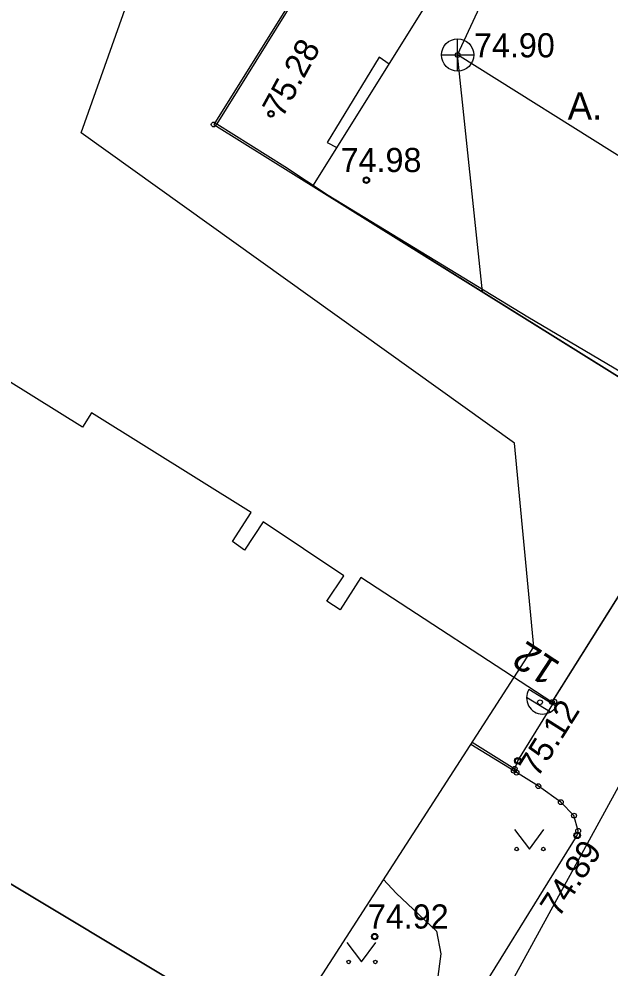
# Model space of a CAD drawing. Extents: x 629558 to 630049, y 6441509 to 6441980.
# Drawn here: x 629715.92 to 629734.27, y 6441823.01 to 6441852.5 of the extents above; entities that cross this region are included whole.
import ezdxf

# ---------------------------------------------------------------- set-up
doc = ezdxf.new("R2010")
doc.units = 0
for name, color, linetype in [('_layout', 7, 'Continuous'), ('AED', 7, 'Continuous'), ('ELRAJATISMP', 7, 'Continuous'), ('HOONE', 7, 'Continuous'), ('HOONEDET', 7, 'Continuous'), ('joonside', 7, 'Continuous'), ('KORGUS-EH2000', 7, 'Continuous'), ('Level 42', 7, 'Continuous'), ('MOOTMPUNKT', 7, 'Continuous'), ('MOOTPIIR', 7, 'Continuous'), ('SIKAEV', 7, 'Continuous'), ('SITRASS', 7, 'Continuous'), ('VTRASS', 7, 'Continuous')]:
    doc.layers.add(name, color=color, linetype=linetype)

msp = doc.modelspace()

# ---------------------------------------------------------------- linework, layer by layer
at = {"layer": '_layout'}
for p, q in [((629732.609, 6441831.164), (629731.755, 6441831.684)), ((629732.422, 6441830.986), (629731.682, 6441831.436))]:
    msp.add_line(p, q, dxfattribs=at)
msp.add_arc((629732.182, 6441831.424), 0.5, 148.6929, 328.6929, dxfattribs=at)
at = {"layer": 'AED'}
msp.add_lwpolyline([(629737.087, 6441873.394), (629722.059, 6441849.249), (629724.173, 6441847.918), (629725.519, 6441847.034), (629731.723, 6441843.251), (629735.489, 6441841.031), (629737.824, 6441839.637), (629739.057, 6441839.205), (629741.136, 6441839.355), (629743.376, 6441839.795), (629744.831, 6441839.727), (629746.843, 6441838.708), (629751.175, 6441836.428), (629757.316, 6441831.742)], dxfattribs=at)
at = {"layer": 'ELRAJATISMP'}
for points in [[(629722.558, 6441818.316), (629724.907, 6441816.964), (629725.699, 6441816.536), (629726.374, 6441816.789), (629726.94, 6441817.156), (629727.384, 6441817.749), (629729.388, 6441820.931), (629733.251, 6441827.159), (629733.282, 6441827.299), (629733.152, 6441827.771), (629732.743, 6441828.188), (629732.047, 6441828.688), (629731.284, 6441829.166), (629731.312, 6441829.226), (629731.408, 6441829.471), (629732.544, 6441831.31), (629732.496, 6441831.339), (629737.614, 6441839.474), (629725.042, 6441847.309), (629732.669, 6441859.521)], [(629729.99, 6441830.047), (629731.312, 6441829.226), (629731.284, 6441829.166), (629729.947, 6441829.981)]]:
    msp.add_lwpolyline(points, dxfattribs=at)
at = {"layer": 'HOONE'}
msp.add_lwpolyline([(629732.469, 6441831.296), (629726.537, 6441835.167), (629725.894, 6441834.155), (629725.479, 6441834.427), (629726.006, 6441835.219), (629723.498, 6441836.888), (629722.917, 6441836.014), (629722.553, 6441836.278), (629723.129, 6441837.183), (629718.165, 6441840.271), (629717.894, 6441839.835), (629706.972, 6441846.63), (629711.239, 6441853.398), (629706.285, 6441856.476), (629722.611, 6441882.412), (629737.056, 6441873.382), (629721.965, 6441849.226), (629737.614, 6441839.474), (629732.469, 6441831.296)], dxfattribs=at)
at = {"layer": 'HOONEDET'}
for points in [[(629725.042, 6441847.309), (629732.669, 6441859.521), (629730.208, 6441862.42)], [(629727.41, 6441851.101), (629727.101, 6441851.313), (629725.493, 6441848.663), (629725.791, 6441848.508)]]:
    msp.add_lwpolyline(points, dxfattribs=at)
at = {"layer": 'joonside'}
msp.add_lwpolyline([(629899.8, 6441862.7), (629889.51, 6441864.24), (629878.34, 6441864.74), (629866.47, 6441861.8), (629854.17, 6441857.5), (629840.49, 6441851.53), (629799.59, 6441827.08), (629776.26, 6441816.67), (629763.34, 6441812.24), (629753.14, 6441810.29), (629748, 6441809.34), (629742.31, 6441809.66), (629627.89, 6441878.34), (629564.99, 6441916.53), (629575.64, 6441935.2), (629637.1, 6441897.39), (629655.92, 6441928.9), (629594.87, 6441966.89), (629599.81, 6441980.25), (629667.33, 6441942.19), (629723.26, 6441955.17), (629845.35, 6441896.13), (629863.71, 6441923.54), (629898.78, 6441864.56)], close=True, dxfattribs=at)
msp.add_lwpolyline([(629763.7, 6441789.36), (629758.66, 6441792.63), (629753.63, 6441795.9), (629742.6, 6441800.39), (629735.36, 6441804.52), (629689.1, 6441832.26), (629684.39, 6441835.08), (629628.23, 6441868.79), (629571.6, 6441903.03), (629565.42, 6441896.93), (629557.71, 6441907.97), (629564.99, 6441916.53), (629627.89, 6441878.34), (629742.31, 6441809.66), (629754.73, 6441802.44), (629765.4, 6441795.85), (629781.69, 6441785.17)], dxfattribs=at)
at = {"layer": 'KORGUS-EH2000'}
for centre in [(629723.744, 6441849.558), (629726.706, 6441847.499), (629731.408, 6441829.471), (629733.251, 6441827.159), (629726.964, 6441824.016)]:
    msp.add_circle(centre, 0.1, dxfattribs=at)
at = {"layer": 'Level 42'}
for p, q in [((629731.31, 6441827.34), (629731.774, 6441826.734)), ((629731.774, 6441826.734), (629732.219, 6441827.34)), ((629726.094, 6441823.837), (629726.558, 6441823.23)), ((629726.558, 6441823.23), (629727.003, 6441823.837))]:
    msp.add_line(p, q, dxfattribs=at)
for centre in [(629731.373, 6441826.734), (629732.201, 6441826.734), (629726.157, 6441823.23), (629726.985, 6441823.23)]:
    msp.add_circle(centre, 0.055, dxfattribs=at)
at = {"layer": 'MOOTMPUNKT'}
for centre in [(629729.54, 6441851.383), (629723.744, 6441849.558), (629721.965, 6441849.226), (629726.706, 6441847.499), (629732.099, 6441831.291), (629732.469, 6441831.296), (629732.544, 6441831.31), (629731.408, 6441829.471), (629731.284, 6441829.166), (629731.312, 6441829.226), (629731.37, 6441829.105), (629732.047, 6441828.688), (629732.743, 6441828.188), (629733.152, 6441827.771), (629733.251, 6441827.159), (629733.282, 6441827.299), (629726.964, 6441824.016)]:
    msp.add_circle(centre, 0.075, dxfattribs=at)
at = {"layer": 'MOOTPIIR'}
msp.add_lwpolyline([(629832.433, 6441836.5), (629812.467, 6441824.559), (629794.256, 6441813.126), (629788.058, 6441809.275), (629782.286, 6441810.567), (629755.839, 6441801.487), (629752.261, 6441795.942), (629750.347, 6441795.272), (629745.635, 6441797.047), (629735.281, 6441803.553), (629719.331, 6441813.527), (629731.904, 6441833.013), (629731.302, 6441839.331), (629717.845, 6441848.966), (629726.004, 6441871.943), (629720.336, 6441882.675), (629716.239, 6441893.809), (629706.735, 6441902.775), (629706.735, 6441916.008)], dxfattribs=at)
at = {"layer": 'SIKAEV'}
for p, q in [((629729.54, 6441850.883), (629729.54, 6441851.883)), ((629729.04, 6441851.383), (629730.04, 6441851.383))]:
    msp.add_line(p, q, dxfattribs=at)
msp.add_circle((629729.54, 6441851.383), 0.5, dxfattribs=at)
at = {"layer": 'SITRASS'}
for p, q in [((629729.54, 6441851.383), (629746.724, 6441888.954)), ((629742.513, 6441843.246), (629729.54, 6441851.383)), ((629730.308, 6441844.027), (629729.54, 6441851.383)), ((629726.505, 6441814.01), (629742.513, 6441843.246))]:
    msp.add_line(p, q, dxfattribs=at)
at = {"layer": 'VTRASS'}
msp.add_lwpolyline([(629727.241, 6441825.786), (629727.629, 6441825.37), (629728.888, 6441824.189), (629729.023, 6441823.478), (629728.908, 6441822.628), (629727.952, 6441819.159), (629727.443, 6441818.933), (629728.484, 6441818.834), (629729.983, 6441817.912), (629732.192, 6441816.242), (629740.562, 6441811.221), (629744.691, 6441809.465), (629746.881, 6441809.516), (629750.105, 6441810.046), (629760.227, 6441813.724), (629775.227, 6441818.102), (629784.485, 6441821.067), (629784.648, 6441821.136), (629784.841, 6441821.597), (629783.315, 6441824.371), (629781.105, 6441830.968), (629780.492, 6441832.73)], dxfattribs=at)

# ---------------------------------------------------------------- texts
at = {"layer": 'ELRAJATISMP'}
msp.add_text('A.', height=0.85, dxfattribs=at).set_placement((629732.957, 6441849.377))
at = {"layer": 'HOONE'}
msp.add_text('12', height=0.9, rotation=146.7811, dxfattribs=at).set_placement((629732.776, 6441832.496))
at = {"layer": 'KORGUS-EH2000'}
for s, p in [('74.90', (629730.047, 6441851.309)), ('74.98', (629725.906, 6441847.749)), ('74.92', (629726.751, 6441824.266))]:
    msp.add_text(s, height=0.75, dxfattribs=at).set_placement(p)
for s, rotation, p in [('75.28', 61.3633, (629724.094, 6441849.402)), ('75.12', 57.7176, (629732.021, 6441828.922)), ('74.89', 57.0095, (629732.678, 6441824.576))]:
    msp.add_text(s, height=0.75, rotation=rotation, dxfattribs=at).set_placement(p)

doc.saveas('drawing.dxf')
